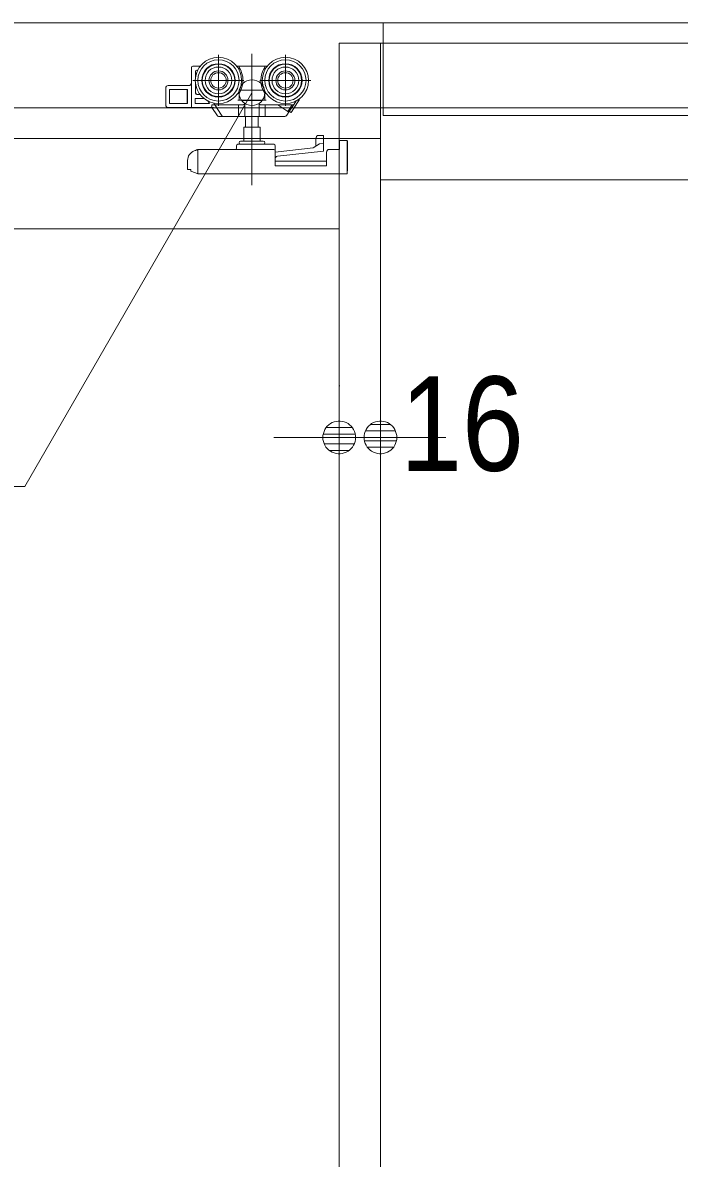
# Model space of a CAD drawing. Units: millimetres, scale not verified. Extents: x -6062 to 6062, y -3045 to 3045.
# Drawn here: x -2242.4 to -1987.4, y -90.9 to 350 of the extents above; entities that cross this region are included whole.
import ezdxf
from ezdxf.enums import TextEntityAlignment as Align

# ---------------------------------------------------------------- set-up
doc = ezdxf.new("R2010")
doc.units = ezdxf.units.MM
doc.header["$LTSCALE"] = 20
for name, color, linetype, lineweight in [('0-1_0', 7, 'Continuous', 9), ('0-2_2寸法-2', 7, 'Continuous', 9), ('0-3_2寸法-3', 7, 'Continuous', 9), ('0-4_3一般', 7, 'Continuous', 9)]:
    doc.layers.add(name, color=color, linetype=linetype, lineweight=lineweight)
doc.styles.add('ＭＳ Ｐゴシック', font='')
doc.styles.get('ＭＳ Ｐゴシック').set_extended_font_data('MS PGothic')

# ---------------------------------------------------------------- blocks, each defined once
blk = doc.blocks.new('_Dot')
at = {"layer": '0-1_0'}
for p, q in [((-10, 0), (-20, 0)), ((9.78, 2), (-9.78, 2)), ((7.99, 6), (-7.99, 6)), ((9.16, -3.98), (-9.16, -3.98)), ((6, -7.98), (-6, -7.98))]:
    blk.add_line(p, q, dxfattribs=at)
for points in [[(10, 0), (9.92, 1.25), (9.69, 2.49), (9.3, 3.68), (8.76, 4.82), (8.09, 5.88), (7.29, 6.85), (6.37, 7.71), (5.36, 8.44), (4.26, 9.05), (3.09, 9.51), (1.87, 9.82), (0.63, 9.98), (-0.63, 9.98), (-1.87, 9.82), (-3.09, 9.51), (-4.26, 9.05), (-5.36, 8.44), (-6.37, 7.71), (-7.29, 6.85), (-8.09, 5.88), (-8.76, 4.82), (-9.3, 3.68), (-9.69, 2.49), (-9.92, 1.25), (-10, 0), (0, 0)], [(-10, 0), (-9.92, -1.25), (-9.69, -2.49), (-9.3, -3.68), (-8.76, -4.82), (-8.09, -5.88), (-7.29, -6.85), (-6.37, -7.71), (-5.36, -8.44), (-4.26, -9.05), (-3.09, -9.51), (-1.87, -9.82), (-0.63, -9.98), (0.63, -9.98), (1.87, -9.82), (3.09, -9.51), (4.26, -9.05), (5.36, -8.44), (6.37, -7.71), (7.29, -6.85), (8.09, -5.88), (8.76, -4.82), (9.3, -3.68), (9.69, -2.49), (9.92, -1.25), (10, 0), (0, 0)]]:
    blk.add_lwpolyline(points, close=True, dxfattribs=at)
blk = doc.blocks.new('グループ-61')
at = {"layer": '0-4_3一般'}
blk.add_line((-79696.5, 7000), (19223.5, 7000), dxfattribs=at)
blk = doc.blocks.new('グループ-62')
at = {"layer": '0-4_3一般'}
for p, q in [((-77990, 7000), (17350, 7000)), ((-6300, 6280), (-6300, 7000)), ((-6300, 7000), (17000, 7000)), ((-6640, 6840), (17360, 6840)), ((-6640, -40000), (-6640, 6840)), ((-6320, -40000), (-6320, 6840)), ((-7578, 6354), (-7578, 6750)), ((-7318, 5738.4), (-7318, 6758.4)), ((-7058, 6354), (-7058, 6750)), ((-7788, 6652), (-7788, 6352)), ((-7778, 6662), (-7720.5, 6662)), ((-7756, 6578.7), (-7756, 6622)), ((-7746, 6632), (-7739.2, 6632)), ((-7435.5, 6662), (-7418, 6662)), ((-7418, 6659.3), (-7418, 6654.4)), ((-7418, 6654.4), (-7418, 6634.4)), ((-7218, 6662), (-7200.5, 6662)), ((-7218, 6654.4), (-7218, 6659.3)), ((-7218, 6634.4), (-7218, 6654.4)), ((-7380, 6552), (-7776, 6552)), ((-7756, 6452), (-7756, 6525.2)), ((-6860, 6552), (-7256, 6552)), ((-7988, 6362), (-7988, 6492)), ((-7808, 6512), (-7968, 6512)), ((-7821.6, 6482), (-7821.6, 6372)), ((-7720.5, 6442), (-7746, 6442)), ((-7427.8, 6452.4), (-7428, 6452.5)), ((-7218, 6449.5), (-7218, 6398)), ((-7208.2, 6452.4), (-7208, 6452.5)), ((-7788, 6342), (-7788, 6352)), ((-7691.1, 6412), (-7758, 6412)), ((-7612.6, 6372), (-7615.1, 6375.8)), ((-7554.2, 6282), (-7606.1, 6362)), ((-7390, 6362), (-7600.7, 6362)), ((-7418, 6398), (-7428, 6398)), ((-7421.9, 6282), (-7421.9, 6362)), ((-7374.3, 6371.5), (-7374.2, 6372)), ((-7374.2, 6372), (-7374.2, 6282)), ((-7261.8, 6282), (-7261.8, 6372)), ((-7246.5, 6362), (-7246, 6362)), ((-6999.6, 6362), (-7246, 6362)), ((-7208, 6398), (-7218, 6398)), ((-7214.1, 6282), (-7214.1, 6362)), ((-7039.2, 6310.9), (-7117.8, 6362)), ((-7039.2, 6310.9), (-7006, 6362)), ((-6991.2, 6366.5), (-7028.3, 6309.4)), ((-6964.5, 6380.1), (-7014.4, 6303.3)), ((-6974.2, 6392.7), (-6991.2, 6366.5)), ((-6949, 6403.9), (-6964.5, 6380.1)), ((-6949, 6403.9), (-6952.5, 6406.1)), ((17350, 6340), (-77990, 6340)), ((-7968, 6342), (-7788, 6342)), ((-7638.9, 6342), (-7788, 6342)), ((-7617, 6342), (-7638.9, 6342)), ((-7586.4, 6276.5), (-7628.9, 6342)), ((-7547.7, 6272), (-7542.2, 6272)), ((-7416, 6272), (-7542.2, 6272)), ((-7416.3, 6272), (-7416, 6272)), ((-7371.7, 6272), (-7416, 6272)), ((-7371.9, 6272.1), (-7371.7, 6272)), ((-7264.3, 6272), (-7371.7, 6272)), ((-7367.5, 6272), (-7367.5, 6190)), ((-7268.5, 6190), (-7268.5, 6272)), ((-7264.1, 6272.1), (-7264.3, 6272)), ((-7220, 6272), (-7264.3, 6272)), ((-7063.4, 6272), (-7220, 6272)), ((-7219.7, 6272), (-7220, 6272)), ((-7028.3, 6309.4), (-7046.7, 6281.1)), ((-7038.8, 6311.1), (-7039.2, 6310.9)), ((-7027, 6311.4), (-7014.4, 6303.3)), ((17000, 6280), (-6300, 6280)), ((-7255, 6190), (-7381, 6190)), ((-7381, 6190), (-7381, 6080)), ((-7255, 6080), (-7255, 6190)), ((-30320, 6100), (-6320, 6100)), ((-6822, 6040.2), (-6822, 6092)), ((-6814.6, 6118.6), (-6814.3, 6119.2)), ((-6802.4, 6124.7), (-6802, 6124.7)), ((-6762.4, 6124.7), (-6802, 6124.7)), ((-6762, 6124.4), (-6762, 6124.4)), ((-6640, 6100), (-6640, -39740)), ((-6638, 6086), (-6638, 6016)), ((-6320, 6100), (-6320, -39740)), ((-7766.1, 6005.4), (-7757.4, 6008.7)), ((-7747.5, 6012.4), (-7757.4, 6008.7)), ((-7747.5, 6012.4), (-7739.7, 6015.3)), ((-7738, 6006.3), (-7738, 6006)), ((-7738, 5826), (-7738, 6006)), ((-7736.2, 6016), (-7148, 6016)), ((-7438, 6026), (-7438, 6046)), ((-7428, 6056), (-7371.3, 6056)), ((-7406, 6080), (-7230, 6080)), ((-7264.7, 6056), (-7371.3, 6056)), ((-7264.7, 6056), (-7148, 6056)), ((-7138, 6046), (-7138, 6026)), ((-7138, 6006), (-7138, 6026)), ((-7138, 6006), (-7138, 5888)), ((-6738, 5996), (-6738, 5888)), ((-6638, 6016), (-6718, 6016)), ((-6576, 5860), (-6576, 6074)), ((-6738, 5926), (-7138, 5926)), ((-7792.6, 5846.5), (-7792.6, 5860)), ((-7757.4, 5833.3), (-7792.6, 5846.5)), ((-7757.4, 5833.3), (-7738, 5826)), ((-7738, 5826), (-6578, 5826)), ((-6738, 5888), (-7138, 5888)), ((-6320, 5780), (17040, 5780)), ((-30000, 5400), (-6640, 5400))]:
    blk.add_line(p, q, dxfattribs=at)
for points in [[(-7418, 6659.3), (-7418, 6662), (-7218, 6662), (-7218, 6659.3)], [(-7418, 6449.5), (-7418.3, 6449.6), (-7418.5, 6449.7), (-7418.8, 6449.7), (-7419, 6449.8), (-7419.3, 6449.9), (-7419.5, 6449.9), (-7419.8, 6450), (-7420, 6450.1), (-7420.3, 6450.2), (-7420.5, 6450.2), (-7420.8, 6450.3), (-7421, 6450.4), (-7421.3, 6450.5), (-7421.5, 6450.5), (-7421.8, 6450.6), (-7422, 6450.7), (-7422.3, 6450.8), (-7422.5, 6450.8), (-7422.8, 6450.9), (-7423, 6451), (-7423.3, 6451.1), (-7423.5, 6451.1), (-7423.8, 6451.2), (-7424, 6451.3), (-7424.3, 6451.4), (-7424.5, 6451.4), (-7424.8, 6451.5), (-7425, 6451.6), (-7425.3, 6451.7), (-7425.5, 6451.7), (-7425.8, 6451.8), (-7426, 6451.9), (-7426.3, 6452), (-7426.5, 6452), (-7426.8, 6452.1), (-7427, 6452.2), (-7427.3, 6452.3), (-7427.5, 6452.3), (-7427.8, 6452.4)], [(-7218, 6398), (-7418, 6398), (-7418, 6449.5)], [(-7218, 6449.5), (-7217.7, 6449.6), (-7217.5, 6449.7), (-7217.2, 6449.7), (-7217, 6449.8), (-7216.7, 6449.9), (-7216.5, 6449.9), (-7216.2, 6450), (-7216, 6450.1), (-7215.7, 6450.2), (-7215.5, 6450.2), (-7215.2, 6450.3), (-7215, 6450.4), (-7214.7, 6450.5), (-7214.5, 6450.5), (-7214.2, 6450.6), (-7214, 6450.7), (-7213.7, 6450.8), (-7213.5, 6450.8), (-7213.2, 6450.9), (-7213, 6451), (-7212.7, 6451.1), (-7212.5, 6451.1), (-7212.2, 6451.2), (-7212, 6451.3), (-7211.7, 6451.4), (-7211.5, 6451.4), (-7211.2, 6451.5), (-7211, 6451.6), (-7210.7, 6451.7), (-7210.5, 6451.7), (-7210.2, 6451.8), (-7210, 6451.9), (-7209.7, 6452), (-7209.5, 6452), (-7209.2, 6452.1), (-7209, 6452.2), (-7208.7, 6452.3), (-7208.5, 6452.3), (-7208.2, 6452.4)], [(-7758, 6412), (-7758, 6372), (-7648.4, 6372), (-7661.8, 6392.7)], [(-7612.6, 6372), (-7606.1, 6362), (-7628.9, 6362), (-7628.9, 6352)], [(-7390, 6362), (-7389.5, 6362), (-7389, 6362), (-7388.5, 6362.1), (-7388, 6362.1), (-7387.5, 6362.2), (-7387, 6362.3), (-7386.4, 6362.4), (-7385.9, 6362.5), (-7385.4, 6362.6), (-7384.9, 6362.7), (-7384.4, 6362.8), (-7383.9, 6363), (-7383.4, 6363.1), (-7382.9, 6363.3), (-7382.4, 6363.5), (-7381.9, 6363.7), (-7381.3, 6363.9), (-7380.8, 6364.1), (-7380.3, 6364.3), (-7379.8, 6364.5), (-7379.3, 6364.8), (-7378.8, 6365), (-7378.4, 6365.3), (-7377.9, 6365.6), (-7377.5, 6365.9), (-7377.1, 6366.2), (-7376.8, 6366.5), (-7376.4, 6366.9), (-7376.1, 6367.2), (-7375.8, 6367.6), (-7375.6, 6368), (-7375.3, 6368.4), (-7375.1, 6368.8), (-7374.9, 6369.2), (-7374.8, 6369.6), (-7374.6, 6370.1), (-7374.5, 6370.5), (-7374.4, 6371), (-7374.3, 6371.5)], [(-7261.8, 6372), (-7261.7, 6371.5), (-7261.6, 6371), (-7261.5, 6370.5), (-7261.4, 6370.1), (-7261.2, 6369.6), (-7261.1, 6369.2), (-7260.9, 6368.8), (-7260.7, 6368.4), (-7260.4, 6368), (-7260.2, 6367.6), (-7259.9, 6367.2), (-7259.6, 6366.9), (-7259.2, 6366.5), (-7258.9, 6366.2), (-7258.5, 6365.9), (-7258.1, 6365.6), (-7257.6, 6365.3), (-7257.2, 6365), (-7256.7, 6364.8), (-7256.2, 6364.5), (-7255.7, 6364.3), (-7255.2, 6364.1), (-7254.7, 6363.9), (-7254.1, 6363.7), (-7253.6, 6363.5), (-7253.1, 6363.3), (-7252.6, 6363.1), (-7252.1, 6363), (-7251.6, 6362.8), (-7251.1, 6362.7), (-7250.6, 6362.6), (-7250.1, 6362.5), (-7249.6, 6362.4), (-7249, 6362.3), (-7248.5, 6362.2), (-7248, 6362.1), (-7247.5, 6362.1), (-7247, 6362), (-7246.5, 6362)], [(-7554.2, 6282), (-7547.7, 6272), (-7578, 6272)], [(-7421.9, 6282), (-7421.9, 6281.7), (-7421.9, 6281.3), (-7421.8, 6281), (-7421.8, 6280.7), (-7421.7, 6280.4), (-7421.7, 6280.1), (-7421.6, 6279.8), (-7421.6, 6279.4), (-7421.5, 6279.1), (-7421.4, 6278.8), (-7421.4, 6278.5), (-7421.3, 6278.2), (-7421.2, 6277.9), (-7421.1, 6277.6), (-7421, 6277.3), (-7420.9, 6276.9), (-7420.8, 6276.6), (-7420.7, 6276.3), (-7420.6, 6276), (-7420.4, 6275.7), (-7420.3, 6275.4), (-7420.2, 6275.1), (-7420, 6274.8), (-7419.8, 6274.6), (-7419.7, 6274.3), (-7419.5, 6274.1), (-7419.3, 6273.8), (-7419.1, 6273.6), (-7418.9, 6273.4), (-7418.7, 6273.2), (-7418.5, 6273), (-7418.2, 6272.9), (-7418, 6272.7), (-7417.7, 6272.6), (-7417.5, 6272.4), (-7417.2, 6272.3), (-7416.9, 6272.2), (-7416.6, 6272.1), (-7416.3, 6272)], [(-7374.2, 6282), (-7374.2, 6281.7), (-7374.2, 6281.4), (-7374.2, 6281.2), (-7374.2, 6280.9), (-7374.2, 6280.6), (-7374.2, 6280.3), (-7374.2, 6280.1), (-7374.2, 6279.8), (-7374.2, 6279.5), (-7374.2, 6279.2), (-7374.2, 6278.9), (-7374.2, 6278.7), (-7374.2, 6278.4), (-7374.2, 6278.1), (-7374.1, 6277.8), (-7374.1, 6277.5), (-7374.1, 6277.2), (-7374.1, 6276.9), (-7374.1, 6276.7), (-7374.1, 6276.4), (-7374.1, 6276.1), (-7374.1, 6275.8), (-7374, 6275.5), (-7374, 6275.3), (-7373.9, 6275), (-7373.9, 6274.7), (-7373.8, 6274.5), (-7373.7, 6274.3), (-7373.6, 6274), (-7373.5, 6273.8), (-7373.3, 6273.6), (-7373.2, 6273.4), (-7373, 6273.2), (-7372.9, 6273), (-7372.7, 6272.8), (-7372.5, 6272.6), (-7372.3, 6272.4), (-7372.1, 6272.3), (-7371.9, 6272.1)], [(-7261.8, 6282), (-7261.8, 6281.7), (-7261.8, 6281.4), (-7261.8, 6281.2), (-7261.8, 6280.9), (-7261.8, 6280.6), (-7261.8, 6280.3), (-7261.8, 6280.1), (-7261.8, 6279.8), (-7261.8, 6279.5), (-7261.8, 6279.2), (-7261.8, 6278.9), (-7261.8, 6278.7), (-7261.8, 6278.4), (-7261.8, 6278.1), (-7261.9, 6277.8), (-7261.9, 6277.5), (-7261.9, 6277.2), (-7261.9, 6276.9), (-7261.9, 6276.7), (-7261.9, 6276.4), (-7261.9, 6276.1), (-7261.9, 6275.8), (-7262, 6275.5), (-7262, 6275.3), (-7262.1, 6275), (-7262.1, 6274.7), (-7262.2, 6274.5), (-7262.3, 6274.3), (-7262.4, 6274), (-7262.5, 6273.8), (-7262.7, 6273.6), (-7262.8, 6273.4), (-7263, 6273.2), (-7263.1, 6273), (-7263.3, 6272.8), (-7263.5, 6272.6), (-7263.7, 6272.4), (-7263.9, 6272.3), (-7264.1, 6272.1)], [(-7214.1, 6282), (-7214.1, 6281.7), (-7214.1, 6281.3), (-7214.2, 6281), (-7214.2, 6280.7), (-7214.3, 6280.4), (-7214.3, 6280.1), (-7214.4, 6279.8), (-7214.4, 6279.4), (-7214.5, 6279.1), (-7214.6, 6278.8), (-7214.6, 6278.5), (-7214.7, 6278.2), (-7214.8, 6277.9), (-7214.9, 6277.6), (-7215, 6277.3), (-7215.1, 6276.9), (-7215.2, 6276.6), (-7215.3, 6276.3), (-7215.4, 6276), (-7215.6, 6275.7), (-7215.7, 6275.4), (-7215.8, 6275.1), (-7216, 6274.8), (-7216.2, 6274.6), (-7216.3, 6274.3), (-7216.5, 6274.1), (-7216.7, 6273.8), (-7216.9, 6273.6), (-7217.1, 6273.4), (-7217.3, 6273.2), (-7217.5, 6273), (-7217.8, 6272.9), (-7218, 6272.7), (-7218.3, 6272.6), (-7218.5, 6272.4), (-7218.8, 6272.3), (-7219.1, 6272.2), (-7219.4, 6272.1), (-7219.7, 6272)], [(-7028.3, 6309.4), (-7028.1, 6309.7), (-7028, 6310), (-7027.9, 6310.2), (-7027.8, 6310.5), (-7027.8, 6310.7), (-7027.8, 6311), (-7027.8, 6311.2), (-7027.8, 6311.4), (-7027.9, 6311.5), (-7028, 6311.7), (-7028.2, 6311.8), (-7028.4, 6312), (-7028.6, 6312.1), (-7028.9, 6312.2), (-7029.2, 6312.2), (-7029.5, 6312.3), (-7029.8, 6312.3), (-7030.2, 6312.4), (-7030.6, 6312.4), (-7031.1, 6312.4), (-7031.5, 6312.3), (-7032, 6312.3), (-7032.5, 6312.3), (-7032.9, 6312.2), (-7033.3, 6312.2), (-7033.8, 6312.1), (-7034.2, 6312.1), (-7034.6, 6312), (-7035, 6312), (-7035.4, 6311.9), (-7035.8, 6311.8), (-7036.2, 6311.8), (-7036.6, 6311.7), (-7037, 6311.6), (-7037.4, 6311.5), (-7037.8, 6311.4), (-7038.1, 6311.3), (-7038.5, 6311.2), (-7038.8, 6311.1)], [(-6821.9, 6092.1), (-6821.9, 6092.8), (-6821.8, 6093.5), (-6821.8, 6094.2), (-6821.8, 6094.9), (-6821.7, 6095.6), (-6821.7, 6096.3), (-6821.6, 6097), (-6821.6, 6097.8), (-6821.5, 6098.5), (-6821.4, 6099.2), (-6821.3, 6099.9), (-6821.2, 6100.6), (-6821, 6101.3), (-6820.9, 6102), (-6820.7, 6102.7), (-6820.6, 6103.4), (-6820.4, 6104), (-6820.2, 6104.7), (-6820.1, 6105.4), (-6819.9, 6106.1), (-6819.7, 6106.8), (-6819.4, 6107.5), (-6819.2, 6108.2), (-6819, 6108.9), (-6818.7, 6109.5), (-6818.5, 6110.2), (-6818.3, 6110.9), (-6818, 6111.5), (-6817.7, 6112.2), (-6817.4, 6112.8), (-6817.2, 6113.5), (-6816.9, 6114.1), (-6816.6, 6114.8), (-6816.3, 6115.4), (-6815.9, 6116.1), (-6815.6, 6116.7), (-6815.3, 6117.3), (-6815, 6118), (-6814.6, 6118.6)], [(-6814.2, 6119.2), (-6814.1, 6119.5), (-6813.9, 6119.8), (-6813.7, 6120.1), (-6813.5, 6120.4), (-6813.3, 6120.6), (-6813.1, 6120.9), (-6812.9, 6121.1), (-6812.7, 6121.4), (-6812.4, 6121.6), (-6812.2, 6121.8), (-6811.9, 6122), (-6811.7, 6122.2), (-6811.4, 6122.4), (-6811.1, 6122.6), (-6810.8, 6122.8), (-6810.5, 6122.9), (-6810.1, 6123.1), (-6809.8, 6123.2), (-6809.5, 6123.3), (-6809.1, 6123.4), (-6808.7, 6123.5), (-6808.4, 6123.6), (-6808, 6123.7), (-6807.7, 6123.8), (-6807.3, 6123.9), (-6807, 6124), (-6806.6, 6124.1), (-6806.2, 6124.2), (-6805.9, 6124.2), (-6805.5, 6124.3), (-6805.2, 6124.3), (-6804.8, 6124.4), (-6804.5, 6124.5), (-6804.1, 6124.5), (-6803.8, 6124.5), (-6803.4, 6124.6), (-6803.1, 6124.6), (-6802.7, 6124.6), (-6802.4, 6124.7)], [(-6762.4, 6124.7), (-6762.3, 6124.7), (-6762.3, 6124.7), (-6762.3, 6124.7), (-6762.3, 6124.7), (-6762.3, 6124.7), (-6762.3, 6124.7), (-6762.3, 6124.7), (-6762.3, 6124.7), (-6762.2, 6124.7), (-6762.2, 6124.7), (-6762.2, 6124.7), (-6762.2, 6124.6), (-6762.2, 6124.6), (-6762.2, 6124.6), (-6762.2, 6124.6), (-6762.2, 6124.6), (-6762.2, 6124.6), (-6762.1, 6124.6), (-6762.1, 6124.6), (-6762.1, 6124.6), (-6762.1, 6124.6), (-6762.1, 6124.6), (-6762.1, 6124.6), (-6762.1, 6124.6), (-6762.1, 6124.6), (-6762.1, 6124.5), (-6762.1, 6124.5), (-6762.1, 6124.5), (-6762, 6124.5), (-6762, 6124.5), (-6762, 6124.5), (-6762, 6124.5), (-6762, 6124.5), (-6762, 6124.5), (-6762, 6124.4), (-6762, 6124.4), (-6762, 6124.4), (-6762, 6124.4), (-6762, 6124.4)], [(-6762, 6124.4), (-6762, 6122.8), (-6762, 6116), (-6762, 6062.3)], [(-6638, 6086), (-6578, 6086), (-6578, 5826)], [(-6578, 6084), (-6576, 6084), (-6576, 6074)], [(-7747.5, 6012.4), (-7747.2, 6012.3), (-7746.9, 6012.2), (-7746.6, 6012.1), (-7746.3, 6012), (-7746, 6012), (-7745.7, 6011.8), (-7745.4, 6011.7), (-7745.1, 6011.6), (-7744.8, 6011.5), (-7744.5, 6011.4), (-7744.2, 6011.3), (-7743.9, 6011.2), (-7743.6, 6011.1), (-7743.3, 6011), (-7743, 6010.9), (-7742.7, 6010.7), (-7742.4, 6010.6), (-7742.1, 6010.5), (-7741.8, 6010.4), (-7741.5, 6010.2), (-7741.2, 6010.1), (-7740.9, 6010), (-7740.6, 6009.8), (-7740.4, 6009.7), (-7740.1, 6009.5), (-7739.9, 6009.3), (-7739.6, 6009.2), (-7739.4, 6009), (-7739.2, 6008.8), (-7739.1, 6008.5), (-7738.9, 6008.3), (-7738.7, 6008.1), (-7738.6, 6007.9), (-7738.5, 6007.6), (-7738.4, 6007.4), (-7738.3, 6007.1), (-7738.2, 6006.8), (-7738.1, 6006.6), (-7738, 6006.3)], [(-7138, 5996), (-6842, 6027.6), (-6792, 6059.1)], [(-6792, 6059.1), (-6762, 6062.3), (-6762, 6002), (-7120.1, 5963.7)], [(-7792.6, 5860), (-7818, 5860), (-7818, 5930.5)], [(-6578, 5848.8), (-6576.6, 5853.7), (-6576, 5860)]]:
    blk.add_lwpolyline(points, dxfattribs=at)
blk.add_lwpolyline([(-7958, 6372), (-7818, 6372), (-7818, 6482), (-7958, 6482)], close=True, dxfattribs=at)
for centre, radius in [((-7578, 6552), 180), ((-7578, 6552), 160), ((-7058, 6552), 180), ((-7058, 6552), 160), ((-7578, 6552), 130), ((-7578, 6552), 126), ((-7578, 6552), 104), ((-7578, 6552), 74), ((-7058, 6552), 130), ((-7058, 6552), 126), ((-7058, 6552), 104), ((-7058, 6552), 74), ((-7578, 6552), 60), ((-7058, 6552), 60)]:
    blk.add_circle(centre, radius, dxfattribs=at)
for centre, radius, start, end in [((-7778, 6652), 10, 90, 180), ((-7746, 6622), 10, 90, 180), ((-7578, 6552), 190, 327.3631, 32.6369), ((-7058, 6552), 190, 147.3631, 212.6369), ((-7808, 6532), 20, 270, 0), ((-7968, 6492), 20, 90, 180), ((-7736, 6462), 20, 180, 270), ((-7746, 6452), 10, 180, 270), ((-7968, 6362), 20, 180, 270), ((-7638.9, 6352), 10, 270, 0), ((-7600.7, 6372), 10, 213, 270), ((-6999.6, 6372), 10, 270, 327), ((-7578, 6282), 10, 213, 270), ((-7542.2, 6282), 10, 213, 270), ((-7063.4, 6292), 20, 270, 327), ((-7738, 5930.5), 80, 110.55605, 180), ((-7736.2, 6006), 10, 90, 110.55605), ((-7448, 6026), 10, 270, 0), ((-7428, 6046), 10, 90, 180), ((-7406, 6068), 12, 90, 180), ((-7406, 6068), 12, 180, 270), ((-7230, 6068), 12, 0, 90), ((-7230, 6068), 12, 270, 0), ((-7148, 6046), 10, 0, 90), ((-7148, 6006), 10, 0, 90), ((-6718, 5996), 20, 90, 180), ((-7118, 5943.8), 20, 96.10164, 180)]:
    blk.add_arc(centre, radius, start, end, dxfattribs=at)
blk = doc.blocks.new('グループ-63')
at = {"layer": '0-4_3一般'}
for name in ['グループ-61', 'グループ-62']:
    blk.add_blockref(name, (0, 0), dxfattribs=at)

msp = doc.modelspace()

# ---------------------------------------------------------------- linework, layer by layer
at = {"layer": '0-2_2寸法-2'}
for p, q in [((-2119.5, 209), (-2119.3, 209)), ((-2103.5, 209), (-2103.3, 209)), ((-2132.21, 189), (-2144.92, 189)), ((-2103.5, 189), (-2119.5, 189)), ((-2090.79, 189), (-2078.08, 189))]:
    msp.add_line(p, q, dxfattribs=at)
at = {"layer": '0-3_2寸法-3'}
for p, q in [((-2153.23, 327.83), (-2153.57, 327.83)), ((-2153.23, 327.83), (-2153.57, 327.83)), ((-2148.51, 323.83), (-2158.29, 323.83)), ((-2149.4, 319.83), (-2157.4, 319.83))]:
    msp.add_line(p, q, dxfattribs=at)
msp.add_lwpolyline([(-2467.56, 170), (-2241.64, 170), (-2153.4, 322.84)], dxfattribs=at)
msp.add_circle((-2153.4, 322.84), 5.01, dxfattribs=at)
msp.add_circle((-2153.4, 322.84), 5.01, dxfattribs=at)

# ---------------------------------------------------------------- block references
at = {"layer": '0-2_2寸法-2', "xscale": 0.6356201, "yscale": 0.6356201}
msp.add_blockref('_Dot', (-2119.5, 189), dxfattribs=at)
at = {"layer": '0-2_2寸法-2', "xscale": 0.6356201, "yscale": 0.6356201, "rotation": 180}
msp.add_blockref('_Dot', (-2103.5, 189), dxfattribs=at)
at = {"layer": '0-4_3一般', "xscale": 0.05, "yscale": 0.05}
msp.add_blockref('グループ-63', (-1787.5, 0), dxfattribs=at)

# ---------------------------------------------------------------- texts
at = {"layer": '0-2_2寸法-2', "style": 'ＭＳ Ｐゴシック', "width": 0.9}
msp.add_text('16', height=36.66, dxfattribs=at).set_placement((-2095.82, 165.03), align=Align.BOTTOM_LEFT)

doc.saveas('drawing.dxf')
